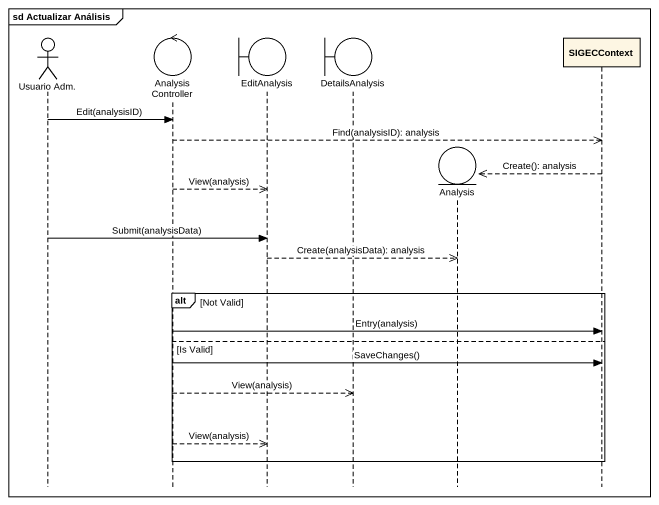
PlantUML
@startuml
mainframe sd Actualizar Análisis
hide footbox
actor "Usuario Adm." as Usuario_Adm
control AnalysisController
boundary EditAnalysis
boundary DetailsAnalysis
entity Analysis
participant SIGECContext

Usuario_Adm -> AnalysisController : Edit(analysisID)
AnalysisController -->> SIGECContext : Find(analysisID): analysis
SIGECContext -->> Analysis ** : Create(): analysis
AnalysisController -->> EditAnalysis : View(analysis)
Usuario_Adm -> EditAnalysis : Submit(analysisData)
EditAnalysis -->> Analysis : Create(analysisData): analysis
alt Not Valid
  AnalysisController -> SIGECContext : Entry(analysis)
else Is Valid
  AnalysisController -> SIGECContext : SaveChanges()
  AnalysisController -->> DetailsAnalysis : View(analysis)
  AnalysisController -->> EditAnalysis : View(analysis)
end
@enduml
